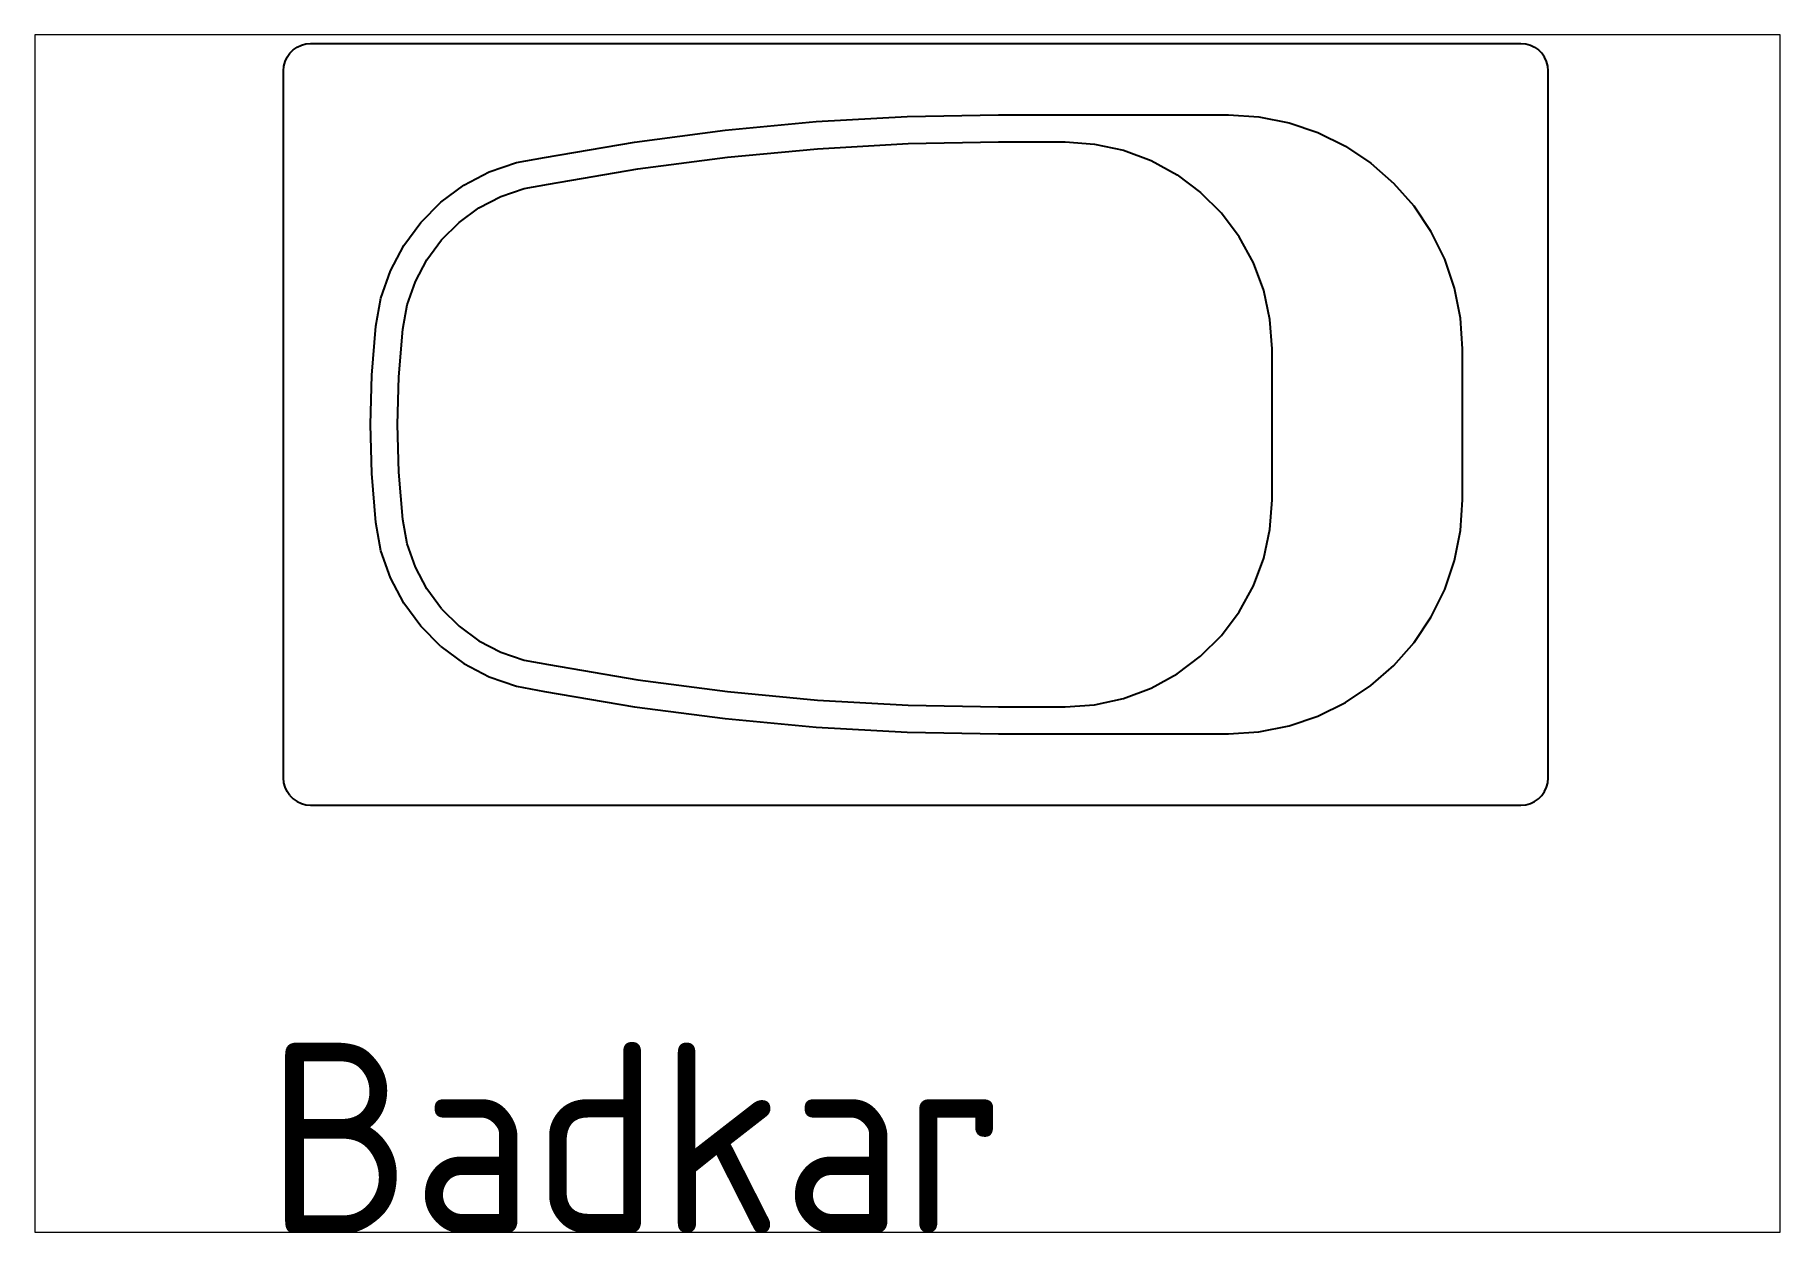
# Paper-space layout 'Layout1' of a CAD drawing. Header units: millimetres. Extents: x 29 to 260, y 20 to 178.
# The model-space entities are those that its viewports show. They can reach past a viewport. Long polylines and large blocks are cut down to what shows.
import ezdxf

# ---------------------------------------------------------------- set-up
doc = ezdxf.new("R2010")
doc.units = ezdxf.units.MM
doc.header["$LTSCALE"] = 50
doc.styles.add('ISO', font='isocp.shx')

# ---------------------------------------------------------------- blocks, each defined once
blk = doc.blocks.new('*U8')
at = {"linetype": 'Continuous', "lineweight": 25}
for p, q in [((20.5, -0.2), (24.8, 0.2)), ((24.8, 0.2), (1136.8, 0.2)), ((1136.8, 0.2), (1141.2, -0.2)), ((1.3, -16.3), (3.2, -12.3)), ((3.2, -12.3), (5.7, -8.7)), ((5.7, -8.7), (8.7, -5.7)), ((8.7, -5.7), (12.3, -3.2)), ((12.3, -3.2), (16.3, -1.3)), ((16.3, -1.3), (20.5, -0.2)), ((1141.2, -0.2), (1145.4, -1.3)), ((1145.4, -1.3), (1149.3, -3.2)), ((1149.3, -3.2), (1152.9, -5.7)), ((1156, -8.7), (1152.9, -5.7)), ((1158.5, -12.3), (1156, -8.7)), ((1160.3, -16.3), (1158.5, -12.3)), ((-0.2, -24.8), (0.2, -20.5)), ((-0.2, -674.8), (-0.2, -24.8)), ((0.2, -20.5), (1.3, -16.3)), ((1161.4, -20.5), (1160.3, -16.3)), ((1161.8, -24.8), (1161.4, -20.5)), ((1161.8, -674.8), (1161.8, -24.8)), ((322.4, -90.3), (405.6, -79.4)), ((405.6, -79.4), (489.2, -71.6)), ((489.2, -71.6), (572.9, -66.9)), ((572.9, -66.9), (656.8, -65.3)), ((656.8, -65.3), (868, -65.3)), ((868, -65.3), (896.1, -67.1)), ((896.1, -67.1), (923.7, -72.6)), ((923.7, -72.6), (950.3, -81.7)), ((239.7, -104.4), (322.4, -90.3)), ((490.6, -96.5), (573.7, -91.8)), ((573.7, -91.8), (656.8, -90.2)), ((656.8, -90.2), (718, -90.2)), ((718, -90.2), (745.1, -92.2)), ((745.1, -92.2), (771.6, -97.9)), ((950.3, -81.7), (975.5, -94.1)), ((975.5, -94.1), (998.9, -109.7)), ((188.9, -117.8), (213.8, -109.2)), ((213.8, -109.2), (239.7, -104.4)), ((325.3, -115.1), (407.8, -104.2)), ((407.8, -104.2), (490.6, -96.5)), ((771.6, -97.9), (797, -107.4)), ((797, -107.4), (820.8, -120.4)), ((998.9, -109.7), (1020.1, -128.3)), ((165.6, -130.1), (188.9, -117.8)), ((243.3, -129), (325.3, -115.1)), ((820.8, -120.4), (842.5, -136.7)), ((144.5, -145.7), (165.6, -130.1)), ((179.4, -150.9), (199.5, -140.4)), ((199.5, -140.4), (221, -133)), ((221, -133), (243.3, -129)), ((861.7, -155.8), (842.5, -136.7)), ((1038.6, -149.4), (1020.1, -128.3)), ((125.9, -164.3), (144.5, -145.7)), ((161.1, -164.2), (179.4, -150.9)), ((878, -177.5), (861.7, -155.8)), ((1054.2, -172.8), (1038.6, -149.4)), ((110.3, -185.5), (125.9, -164.3)), ((145, -180.2), (161.1, -164.2)), ((1066.7, -198), (1054.2, -172.8)), ((98, -208.8), (110.3, -185.5)), ((131.6, -198.5), (145, -180.2)), ((890.9, -201.3), (878, -177.5)), ((121, -218.5), (131.6, -198.5)), ((900.4, -226.8), (890.9, -201.3)), ((1075.7, -224.7), (1066.7, -198)), ((89.4, -233.7), (98, -208.8)), ((113.5, -240), (121, -218.5)), ((84.7, -259.6), (89.4, -233.7)), ((109.4, -262.3), (113.5, -240)), ((906.2, -253.3), (900.4, -226.8)), ((1081.2, -252.2), (1075.7, -224.7)), ((908.1, -280.3), (906.2, -253.3)), ((1083, -280.3), (1081.2, -252.2)), ((81, -304.6), (84.7, -259.6)), ((105.9, -306), (109.4, -262.3)), ((908.1, -419.3), (908.1, -280.3)), ((1083, -419.3), (1083, -280.3)), ((79.8, -349.8), (81, -304.6)), ((104.7, -349.8), (105.9, -306)), ((81, -395), (79.8, -349.8)), ((105.9, -393.6), (104.7, -349.8)), ((84.7, -440), (81, -395)), ((109.4, -437.4), (105.9, -393.6)), ((906.2, -446.4), (908.1, -419.3)), ((1081.2, -447.4), (1083, -419.3)), ((89.4, -465.9), (84.7, -440)), ((113.5, -459.7), (109.4, -437.4)), ((900.4, -472.9), (906.2, -446.4)), ((1075.7, -475), (1081.2, -447.4)), ((121, -481.1), (113.5, -459.7)), ((98, -490.8), (89.4, -465.9)), ((890.9, -498.3), (900.4, -472.9)), ((1066.7, -501.6), (1075.7, -475)), ((110.3, -514.1), (98, -490.8)), ((131.6, -501.1), (121, -481.1)), ((145, -519.4), (131.6, -501.1)), ((878, -522.1), (890.9, -498.3)), ((1054.2, -526.8), (1066.7, -501.6)), ((125.9, -535.3), (110.3, -514.1)), ((145, -519.4), (161.1, -535.4)), ((861.7, -543.8), (878, -522.1)), ((1038.6, -550.2), (1054.2, -526.8)), ((144.5, -553.9), (125.9, -535.3)), ((161.1, -535.4), (179.4, -548.8)), ((842.5, -563), (861.7, -543.8)), ((144.5, -553.9), (165.6, -569.5)), ((179.4, -548.8), (199.5, -559.2)), ((199.5, -559.2), (221, -566.6)), ((1020.1, -571.3), (1038.6, -550.2)), ((165.6, -569.5), (188.9, -581.8)), ((221, -566.6), (243.3, -570.6)), ((243.3, -570.6), (325.3, -584.5)), ((820.8, -579.2), (842.5, -563)), ((998.9, -589.9), (1020.1, -571.3)), ((188.9, -581.8), (213.8, -590.5)), ((213.8, -590.5), (239.7, -595.3)), ((325.3, -584.5), (407.8, -595.4)), ((771.6, -601.7), (797, -592.2)), ((797, -592.2), (820.8, -579.2)), ((975.5, -605.5), (998.9, -589.9)), ((239.7, -595.3), (322.4, -609.3)), ((322.4, -609.3), (405.6, -620.2)), ((407.8, -595.4), (490.6, -603.2)), ((490.6, -603.2), (573.7, -607.8)), ((573.7, -607.8), (656.8, -609.4)), ((718, -609.4), (745.1, -607.5)), ((745.1, -607.5), (771.6, -601.7)), ((950.3, -617.9), (975.5, -605.5)), ((405.6, -620.2), (489.2, -628)), ((656.8, -609.4), (718, -609.4)), ((923.7, -627), (950.3, -617.9)), ((489.2, -628), (572.9, -632.7)), ((572.9, -632.7), (656.8, -634.3)), ((656.8, -634.3), (868, -634.3)), ((868, -634.3), (896.1, -632.5)), ((896.1, -632.5), (923.7, -627)), ((0.2, -679.2), (-0.2, -674.8)), ((1.3, -683.4), (0.2, -679.2)), ((3.2, -687.3), (1.3, -683.4)), ((5.7, -690.9), (3.2, -687.3)), ((1156, -690.9), (1158.5, -687.3)), ((1158.5, -687.3), (1160.3, -683.4)), ((1160.3, -683.4), (1161.4, -679.2)), ((1161.4, -679.2), (1161.8, -674.8)), ((5.7, -690.9), (8.7, -694)), ((8.7, -694), (12.3, -696.5)), ((12.3, -696.5), (16.3, -698.3)), ((16.3, -698.3), (20.5, -699.4)), ((20.5, -699.4), (24.8, -699.8)), ((24.8, -699.8), (1136.8, -699.8)), ((1136.8, -699.8), (1141.2, -699.4)), ((1141.2, -699.4), (1145.4, -698.3)), ((1145.4, -698.3), (1149.3, -696.5)), ((1149.3, -696.5), (1152.9, -694)), ((1152.9, -694), (1156, -690.9))]:
    blk.add_line(p, q, dxfattribs=at)

msp = doc.modelspace()

# ---------------------------------------------------------------- block references
at = {"ltscale": 0.5}
msp.add_blockref('*U8', (15.5, 1084.2), dxfattribs=at)

# ---------------------------------------------------------------- texts
at = {"insert": (0, 166.2, -1.9), "char_height": 175, "width": 2096.889, "attachment_point": 1, "style": 'ISO'}
msp.add_mtext('Badkar', dxfattribs=at)

psp = doc.layouts.get("Layout1")

# ---------------------------------------------------------------- viewports
at = {"layer": '0'}
psp.add_viewport(center=(144.23, 98.98), size=(230.77, 158.3605), view_center_point=(588.66, 542.21), view_height=1100.3306, dxfattribs=at)

doc.saveas('drawing.dxf')
